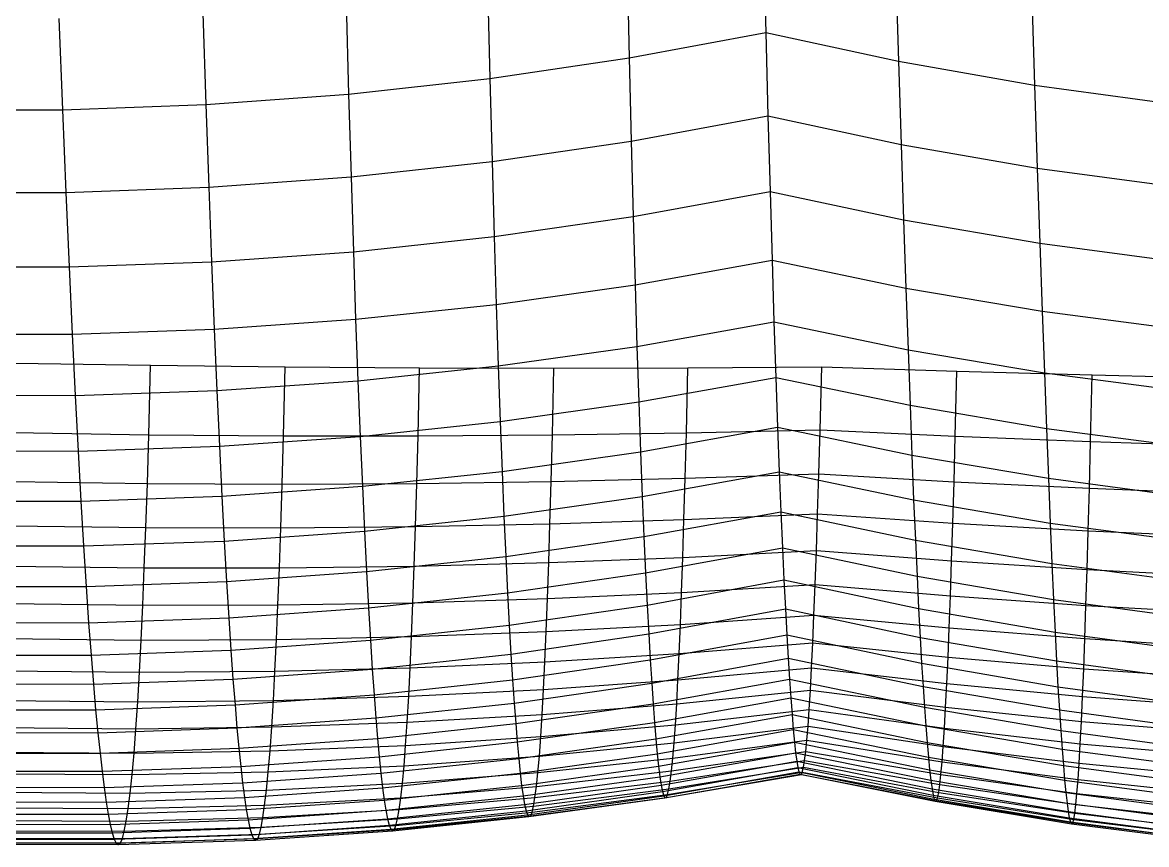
# Model space of a CAD drawing. Extents: x -429 to 429, y -1 to 209.
# Drawn here: x -37.22 to -19.94, y -0.92 to 11.72 of the extents above; entities that cross this region are included whole.
import ezdxf

# ---------------------------------------------------------------- set-up
doc = ezdxf.new("R2010")
doc.units = 0

msp = doc.modelspace()

# ---------------------------------------------------------------- linework, layer by layer
at = {"layer": 'default', "color": 5, "linetype": 'CONTINUOUS'}
for p, q in [((-25.823, 12.97, -13.51), (-25.79, 11.568, -12.647)), ((-25.823, 12.97, -13.51), (-25.79, 11.568, -12.647)), ((-27.922, 12.577, -14.09), (-27.89, 11.174, -13.182)), ((-23.791, 12.528, -14.28), (-23.75, 11.125, -13.373)), ((-30.065, 12.26, -14.539), (-30.032, 10.857, -13.595)), ((-21.701, 12.161, -14.925), (-21.658, 10.756, -13.981)), ((-32.243, 12.021, -14.857), (-32.204, 10.617, -13.884)), ((-36.657, 11.78, -15.09), (-36.603, 10.376, -14.084)), ((-34.443, 11.861, -15.041), (-34.398, 10.457, -14.047)), ((-27.89, 11.174, -13.182), (-25.79, 11.568, -12.647)), ((-25.79, 11.568, -12.647), (-23.75, 11.125, -13.373)), ((-25.79, 11.568, -12.647), (-25.757, 10.287, -11.806)), ((-25.79, 11.568, -12.647), (-25.757, 10.287, -11.806)), ((-30.032, 10.857, -13.595), (-27.89, 11.174, -13.182)), ((-27.89, 11.174, -13.182), (-27.86, 9.896, -12.297)), ((-23.75, 11.125, -13.373), (-21.658, 10.756, -13.981)), ((-23.75, 11.125, -13.373), (-23.71, 9.846, -12.488)), ((-32.204, 10.617, -13.884), (-30.032, 10.857, -13.595)), ((-30.032, 10.857, -13.595), (-29.999, 9.582, -12.673)), ((-21.658, 10.756, -13.981), (-19.523, 10.465, -14.468)), ((-21.658, 10.756, -13.981), (-21.616, 9.481, -13.059)), ((-34.398, 10.457, -14.047), (-32.204, 10.617, -13.884)), ((-32.204, 10.617, -13.884), (-32.167, 9.345, -12.934)), ((-38.809, 10.376, -13.995), (-36.603, 10.376, -14.084)), ((-36.603, 10.376, -14.084), (-34.398, 10.457, -14.047)), ((-36.603, 10.376, -14.084), (-36.55, 9.107, -13.102)), ((-34.398, 10.457, -14.047), (-34.354, 9.186, -13.077)), ((-27.86, 9.896, -12.297), (-25.757, 10.287, -11.806)), ((-25.757, 10.287, -11.806), (-23.71, 9.846, -12.488)), ((-25.757, 10.287, -11.806), (-25.724, 9.121, -10.997)), ((-25.757, 10.287, -11.806), (-25.724, 9.121, -10.997)), ((-29.999, 9.582, -12.673), (-27.86, 9.896, -12.297)), ((-27.86, 9.896, -12.297), (-27.829, 8.737, -11.446)), ((-23.71, 9.846, -12.488), (-21.616, 9.481, -13.059)), ((-23.71, 9.846, -12.488), (-23.672, 8.686, -11.637)), ((-32.167, 9.345, -12.934), (-29.999, 9.582, -12.673)), ((-29.999, 9.582, -12.673), (-29.968, 8.428, -11.789)), ((-34.354, 9.186, -13.077), (-32.167, 9.345, -12.934)), ((-32.167, 9.345, -12.934), (-32.131, 8.196, -12.022)), ((-21.616, 9.481, -13.059), (-19.482, 9.192, -13.517)), ((-21.616, 9.481, -13.059), (-21.576, 8.326, -12.174)), ((-36.55, 9.107, -13.102), (-34.354, 9.186, -13.077)), ((-34.354, 9.186, -13.077), (-34.311, 8.04, -12.146)), ((-38.747, 9.107, -13.009), (-36.55, 9.107, -13.102)), ((-36.55, 9.107, -13.102), (-36.5, 7.963, -12.161)), ((-27.829, 8.737, -11.446), (-25.724, 9.121, -10.997)), ((-25.724, 9.121, -10.997), (-23.672, 8.686, -11.637)), ((-25.724, 9.121, -10.997), (-25.694, 8.067, -10.227)), ((-25.724, 9.121, -10.997), (-25.694, 8.067, -10.227)), ((-29.968, 8.428, -11.789), (-27.829, 8.737, -11.446)), ((-27.829, 8.737, -11.446), (-27.8, 7.689, -10.639)), ((-23.672, 8.686, -11.637), (-21.576, 8.326, -12.174)), ((-23.672, 8.686, -11.637), (-23.636, 7.638, -10.83)), ((-32.131, 8.196, -12.022), (-29.968, 8.428, -11.789)), ((-29.968, 8.428, -11.789), (-29.937, 7.385, -10.95)), ((-21.576, 8.326, -12.174), (-19.444, 8.041, -12.605)), ((-21.576, 8.326, -12.174), (-21.539, 7.282, -11.336)), ((-34.311, 8.04, -12.146), (-32.131, 8.196, -12.022)), ((-32.131, 8.196, -12.022), (-32.096, 7.157, -11.16)), ((-38.689, 7.964, -12.065), (-36.5, 7.963, -12.161)), ((-36.5, 7.963, -12.161), (-34.311, 8.04, -12.146)), ((-36.5, 7.963, -12.161), (-36.452, 6.929, -11.271)), ((-34.311, 8.04, -12.146), (-34.27, 7.005, -11.267)), ((-27.8, 7.689, -10.639), (-25.694, 8.067, -10.227)), ((-25.694, 8.067, -10.227), (-23.636, 7.638, -10.83)), ((-25.694, 8.067, -10.227), (-25.665, 7.117, -9.496)), ((-25.694, 8.067, -10.227), (-25.665, 7.117, -9.496)), ((-29.937, 7.385, -10.95), (-27.8, 7.689, -10.639)), ((-27.8, 7.689, -10.639), (-27.771, 6.741, -9.876)), ((-23.636, 7.638, -10.83), (-21.539, 7.282, -11.336)), ((-23.636, 7.638, -10.83), (-23.603, 6.69, -10.067)), ((-32.096, 7.157, -11.16), (-29.937, 7.385, -10.95)), ((-29.937, 7.385, -10.95), (-29.906, 6.44, -10.161)), ((-21.539, 7.282, -11.336), (-19.409, 7.001, -11.742)), ((-21.539, 7.282, -11.336), (-21.505, 6.336, -10.546)), ((-34.27, 7.005, -11.267), (-32.096, 7.157, -11.16)), ((-32.096, 7.157, -11.16), (-32.061, 6.213, -10.35)), ((-27.771, 6.741, -9.876), (-25.665, 7.117, -9.496)), ((-25.665, 7.117, -9.496), (-23.603, 6.69, -10.067)), ((-25.665, 7.117, -9.496), (-25.637, 6.265, -8.801)), ((-25.665, 7.117, -9.496), (-25.637, 6.265, -8.801)), ((-38.633, 6.931, -11.173), (-36.452, 6.929, -11.271)), ((-36.452, 6.929, -11.271), (-34.27, 7.005, -11.267)), ((-36.452, 6.929, -11.271), (-36.406, 5.988, -10.438)), ((-34.27, 7.005, -11.267), (-34.23, 6.062, -10.443)), ((-29.906, 6.44, -10.161), (-27.771, 6.741, -9.876)), ((-27.771, 6.741, -9.876), (-27.743, 5.888, -9.153)), ((-23.603, 6.69, -10.067), (-21.505, 6.336, -10.546)), ((-23.603, 6.69, -10.067), (-23.573, 5.836, -9.344)), ((-37.318, 6.485, 8.335), (-35.249, 6.451, 8.187)), ((-35.275, 5.383, 7.832), (-35.249, 6.451, 8.187)), ((-35.249, 6.451, 8.187), (-33.181, 6.426, 8.021)), ((-33.204, 5.367, 7.651), (-33.181, 6.426, 8.021)), ((-33.181, 6.426, 8.021), (-31.115, 6.411, 7.835)), ((-32.061, 6.213, -10.35), (-29.906, 6.44, -10.161)), ((-31.136, 5.367, 7.442), (-31.115, 6.411, 7.835)), ((-31.115, 6.411, 7.835), (-29.05, 6.407, 7.632)), ((-29.906, 6.44, -10.161), (-29.875, 5.585, -9.415)), ((-29.072, 5.382, 7.206), (-29.05, 6.407, 7.632)), ((-29.05, 6.407, 7.632), (-26.988, 6.412, 7.409)), ((-27.011, 5.413, 6.941), (-26.988, 6.412, 7.409)), ((-26.988, 6.412, 7.409), (-24.928, 6.427, 7.168)), ((-24.954, 5.46, 6.649), (-24.928, 6.427, 7.168)), ((-24.954, 5.46, 6.649), (-24.928, 6.427, 7.168)), ((-24.928, 6.427, 7.168), (-22.851, 6.36, 7.225)), ((-27.743, 5.888, -9.153), (-25.637, 6.265, -8.801)), ((-25.637, 6.265, -8.801), (-23.573, 5.836, -9.344)), ((-25.637, 6.265, -8.801), (-25.61, 5.501, -8.138)), ((-25.637, 6.265, -8.801), (-25.61, 5.501, -8.138)), ((-22.877, 5.361, 6.757), (-22.851, 6.36, 7.225)), ((-22.851, 6.36, 7.225), (-20.774, 6.302, 7.264)), ((-21.505, 6.336, -10.546), (-19.377, 6.056, -10.931)), ((-21.505, 6.336, -10.546), (-21.475, 5.481, -9.799)), ((-20.798, 5.277, 6.838), (-20.774, 6.302, 7.264)), ((-20.774, 6.302, 7.264), (-18.696, 6.255, 7.283)), ((-36.406, 5.988, -10.438), (-34.23, 6.062, -10.443)), ((-34.23, 6.062, -10.443), (-32.061, 6.213, -10.35)), ((-34.23, 6.062, -10.443), (-34.191, 5.206, -9.666)), ((-32.061, 6.213, -10.35), (-32.027, 5.358, -9.586)), ((-38.582, 5.99, -10.337), (-36.406, 5.988, -10.438)), ((-36.406, 5.988, -10.438), (-36.362, 5.132, -9.654)), ((-29.875, 5.585, -9.415), (-27.743, 5.888, -9.153)), ((-27.743, 5.888, -9.153), (-27.715, 5.122, -8.462)), ((-23.573, 5.836, -9.344), (-21.475, 5.481, -9.799)), ((-23.573, 5.836, -9.344), (-23.544, 5.07, -8.653)), ((-32.027, 5.358, -9.586), (-29.875, 5.585, -9.415)), ((-29.875, 5.585, -9.415), (-29.845, 4.818, -8.701)), ((-37.348, 5.415, 7.984), (-35.275, 5.383, 7.832)), ((-35.298, 4.635, 7.502), (-35.275, 5.383, 7.832)), ((-35.275, 5.383, 7.832), (-33.204, 5.367, 7.651)), ((-34.191, 5.206, -9.666), (-32.027, 5.358, -9.586)), ((-33.225, 4.625, 7.315), (-33.204, 5.367, 7.651)), ((-33.204, 5.367, 7.651), (-31.136, 5.367, 7.442)), ((-32.027, 5.358, -9.586), (-31.993, 4.59, -8.855)), ((-31.156, 4.635, 7.096), (-31.136, 5.367, 7.442)), ((-31.136, 5.367, 7.442), (-29.072, 5.382, 7.206)), ((-29.09, 4.664, 6.845), (-29.072, 5.382, 7.206)), ((-29.072, 5.382, 7.206), (-27.011, 5.413, 6.941)), ((-27.715, 5.122, -8.462), (-25.61, 5.501, -8.138)), ((-27.029, 4.714, 6.563), (-27.011, 5.413, 6.941)), ((-27.011, 5.413, 6.941), (-24.954, 5.46, 6.649)), ((-25.61, 5.501, -8.138), (-23.544, 5.07, -8.653)), ((-25.61, 5.501, -8.138), (-25.584, 4.815, -7.505)), ((-25.61, 5.501, -8.138), (-25.584, 4.815, -7.505)), ((-24.974, 4.783, 6.249), (-24.954, 5.46, 6.649)), ((-24.974, 4.783, 6.249), (-24.954, 5.46, 6.649)), ((-24.954, 5.46, 6.649), (-22.877, 5.361, 6.757)), ((-22.896, 4.661, 6.379), (-22.877, 5.361, 6.757)), ((-22.877, 5.361, 6.757), (-20.798, 5.277, 6.838)), ((-21.475, 5.481, -9.799), (-19.349, 5.2, -10.166)), ((-21.475, 5.481, -9.799), (-21.446, 4.713, -9.085)), ((-36.362, 5.132, -9.654), (-34.191, 5.206, -9.666)), ((-34.191, 5.206, -9.666), (-34.154, 4.438, -8.922)), ((-20.816, 4.559, 6.477), (-20.798, 5.277, 6.838)), ((-20.798, 5.277, 6.838), (-18.717, 5.209, 6.89)), ((-38.533, 5.134, -9.551), (-36.362, 5.132, -9.654)), ((-36.362, 5.132, -9.654), (-36.32, 4.363, -8.903)), ((-29.845, 4.818, -8.701), (-27.715, 5.122, -8.462)), ((-27.715, 5.122, -8.462), (-27.689, 4.435, -7.802)), ((-23.544, 5.07, -8.653), (-21.446, 4.713, -9.085)), ((-23.544, 5.07, -8.653), (-23.517, 4.383, -7.992)), ((-31.993, 4.59, -8.855), (-29.845, 4.818, -8.701)), ((-29.845, 4.818, -8.701), (-29.816, 4.13, -8.019)), ((-29.09, 4.664, 6.845), (-27.029, 4.714, 6.563)), ((-27.689, 4.435, -7.802), (-25.584, 4.815, -7.505)), ((-27.048, 4.078, 6.181), (-27.029, 4.714, 6.563)), ((-27.029, 4.714, 6.563), (-24.974, 4.783, 6.249)), ((-25.584, 4.815, -7.505), (-23.517, 4.383, -7.992)), ((-25.584, 4.815, -7.505), (-25.559, 4.199, -6.898)), ((-25.584, 4.815, -7.505), (-25.559, 4.199, -6.898)), ((-24.994, 4.167, 5.851), (-24.974, 4.783, 6.249)), ((-24.994, 4.167, 5.851), (-24.974, 4.783, 6.249)), ((-24.974, 4.783, 6.249), (-22.896, 4.661, 6.379)), ((-21.446, 4.713, -9.085), (-19.322, 4.431, -9.434)), ((-21.446, 4.713, -9.085), (-21.419, 4.024, -8.402)), ((-37.374, 4.665, 7.657), (-35.298, 4.635, 7.502)), ((-35.322, 3.956, 7.157), (-35.298, 4.635, 7.502)), ((-35.298, 4.635, 7.502), (-33.225, 4.625, 7.315)), ((-34.154, 4.438, -8.922), (-31.993, 4.59, -8.855)), ((-33.247, 3.952, 6.965), (-33.225, 4.625, 7.315)), ((-33.225, 4.625, 7.315), (-31.156, 4.635, 7.096)), ((-31.993, 4.59, -8.855), (-31.961, 3.901, -8.155)), ((-31.176, 3.97, 6.739), (-31.156, 4.635, 7.096)), ((-31.156, 4.635, 7.096), (-29.09, 4.664, 6.845)), ((-29.109, 4.012, 6.477), (-29.09, 4.664, 6.845)), ((-22.916, 4.025, 5.997), (-22.896, 4.661, 6.379)), ((-22.896, 4.661, 6.379), (-20.816, 4.559, 6.477)), ((-20.834, 3.906, 6.109), (-20.816, 4.559, 6.477)), ((-20.816, 4.559, 6.477), (-18.733, 4.476, 6.543)), ((-38.486, 4.365, -8.797), (-36.32, 4.363, -8.903)), ((-36.32, 4.363, -8.903), (-34.154, 4.438, -8.922)), ((-36.32, 4.363, -8.903), (-36.279, 3.673, -8.184)), ((-34.154, 4.438, -8.922), (-34.117, 3.749, -8.21)), ((-29.816, 4.13, -8.019), (-27.689, 4.435, -7.802)), ((-27.689, 4.435, -7.802), (-27.663, 3.816, -7.171)), ((-23.517, 4.383, -7.992), (-21.419, 4.024, -8.402)), ((-23.517, 4.383, -7.992), (-23.491, 3.764, -7.361)), ((-27.663, 3.816, -7.171), (-25.559, 4.199, -6.898)), ((-27.048, 4.078, 6.181), (-24.994, 4.167, 5.851)), ((-25.559, 4.199, -6.898), (-23.491, 3.764, -7.361)), ((-25.559, 4.199, -6.898), (-25.535, 3.646, -6.317)), ((-25.559, 4.199, -6.898), (-25.535, 3.646, -6.317)), ((-25.013, 3.603, 5.46), (-24.994, 4.167, 5.851)), ((-25.013, 3.603, 5.46), (-24.994, 4.167, 5.851)), ((-24.994, 4.167, 5.851), (-22.916, 4.025, 5.997)), ((-37.4, 3.985, 7.314), (-35.322, 3.956, 7.157)), ((-31.961, 3.901, -8.155), (-29.816, 4.13, -8.019)), ((-31.176, 3.97, 6.739), (-29.109, 4.012, 6.477)), ((-29.816, 4.13, -8.019), (-29.788, 3.509, -7.367)), ((-29.128, 3.417, 6.109), (-29.109, 4.012, 6.477)), ((-29.109, 4.012, 6.477), (-27.048, 4.078, 6.181)), ((-27.067, 3.496, 5.803), (-27.048, 4.078, 6.181)), ((-22.934, 3.443, 5.619), (-22.916, 4.025, 5.997)), ((-22.916, 4.025, 5.997), (-20.834, 3.906, 6.109)), ((-21.419, 4.024, -8.402), (-19.296, 3.742, -8.733)), ((-21.419, 4.024, -8.402), (-21.393, 3.404, -7.75)), ((-35.346, 3.338, 6.807), (-35.322, 3.956, 7.157)), ((-35.322, 3.956, 7.157), (-33.247, 3.952, 6.965)), ((-34.117, 3.749, -8.21), (-31.961, 3.901, -8.155)), ((-33.269, 3.337, 6.612), (-33.247, 3.952, 6.965)), ((-33.247, 3.952, 6.965), (-31.176, 3.97, 6.739)), ((-31.961, 3.901, -8.155), (-31.929, 3.279, -7.488)), ((-31.196, 3.364, 6.379), (-31.176, 3.97, 6.739)), ((-29.788, 3.509, -7.367), (-27.663, 3.816, -7.171)), ((-27.663, 3.816, -7.171), (-27.638, 3.262, -6.563)), ((-20.851, 3.31, 5.741), (-20.834, 3.906, 6.109)), ((-20.834, 3.906, 6.109), (-18.749, 3.811, 6.185)), ((-38.44, 3.676, -8.076), (-36.279, 3.673, -8.184)), ((-36.279, 3.673, -8.184), (-34.117, 3.749, -8.21)), ((-36.279, 3.673, -8.184), (-36.239, 3.05, -7.499)), ((-34.117, 3.749, -8.21), (-34.082, 3.126, -7.532)), ((-27.638, 3.262, -6.563), (-25.535, 3.646, -6.317)), ((-25.535, 3.646, -6.317), (-23.465, 3.209, -6.753)), ((-25.535, 3.646, -6.317), (-25.512, 3.15, -5.757)), ((-25.535, 3.646, -6.317), (-25.512, 3.15, -5.757)), ((-23.491, 3.764, -7.361), (-21.393, 3.404, -7.75)), ((-23.491, 3.764, -7.361), (-23.465, 3.209, -6.753)), ((-31.929, 3.279, -7.488), (-29.788, 3.509, -7.367)), ((-29.788, 3.509, -7.367), (-29.761, 2.954, -6.738)), ((-29.128, 3.417, 6.109), (-27.067, 3.496, 5.803)), ((-27.085, 2.96, 5.432), (-27.067, 3.496, 5.803)), ((-27.067, 3.496, 5.803), (-25.013, 3.603, 5.46)), ((-25.031, 3.083, 5.08), (-25.013, 3.603, 5.46)), ((-25.031, 3.083, 5.08), (-25.013, 3.603, 5.46)), ((-25.013, 3.603, 5.46), (-22.934, 3.443, 5.619)), ((-37.427, 3.365, 6.965), (-35.346, 3.338, 6.807)), ((-35.37, 2.763, 6.458), (-35.346, 3.338, 6.807)), ((-35.346, 3.338, 6.807), (-33.269, 3.337, 6.612)), ((-33.291, 2.767, 6.26), (-33.269, 3.337, 6.612)), ((-33.269, 3.337, 6.612), (-31.196, 3.364, 6.379)), ((-31.216, 2.801, 6.023), (-31.196, 3.364, 6.379)), ((-31.196, 3.364, 6.379), (-29.128, 3.417, 6.109)), ((-29.147, 2.866, 5.747), (-29.128, 3.417, 6.109)), ((-22.953, 2.906, 5.248), (-22.934, 3.443, 5.619)), ((-22.934, 3.443, 5.619), (-20.851, 3.31, 5.741)), ((-21.393, 3.404, -7.75), (-19.272, 3.12, -8.065)), ((-21.393, 3.404, -7.75), (-21.368, 2.848, -7.121)), ((-20.869, 2.759, 5.378), (-20.851, 3.31, 5.741)), ((-20.851, 3.31, 5.741), (-18.765, 3.204, 5.825)), ((-36.239, 3.05, -7.499), (-34.082, 3.126, -7.532)), ((-34.082, 3.126, -7.532), (-31.929, 3.279, -7.488)), ((-34.082, 3.126, -7.532), (-34.048, 2.57, -6.874)), ((-31.929, 3.279, -7.488), (-31.899, 2.723, -6.842)), ((-29.761, 2.954, -6.738), (-27.638, 3.262, -6.563)), ((-27.638, 3.262, -6.563), (-27.613, 2.765, -5.977)), ((-27.613, 2.765, -5.977), (-25.512, 3.15, -5.757)), ((-25.512, 3.15, -5.757), (-23.441, 2.712, -6.167)), ((-25.512, 3.15, -5.757), (-25.489, 2.706, -5.217)), ((-25.512, 3.15, -5.757), (-25.489, 2.706, -5.217)), ((-23.465, 3.209, -6.753), (-21.368, 2.848, -7.121)), ((-23.465, 3.209, -6.753), (-23.441, 2.712, -6.167)), ((-38.397, 3.052, -7.389), (-36.239, 3.05, -7.499)), ((-36.239, 3.05, -7.499), (-36.201, 2.494, -6.835)), ((-31.899, 2.723, -6.842), (-29.761, 2.954, -6.738)), ((-29.761, 2.954, -6.738), (-29.734, 2.457, -6.131)), ((-29.147, 2.866, 5.747), (-27.085, 2.96, 5.432)), ((-27.104, 2.467, 5.061), (-27.085, 2.96, 5.432)), ((-27.085, 2.96, 5.432), (-25.031, 3.083, 5.08)), ((-25.05, 2.61, 4.704), (-25.031, 3.083, 5.08)), ((-25.05, 2.61, 4.704), (-25.031, 3.083, 5.08)), ((-25.031, 3.083, 5.08), (-22.953, 2.906, 5.248)), ((-37.453, 2.788, 6.618), (-35.37, 2.763, 6.458)), ((-35.37, 2.763, 6.458), (-33.291, 2.767, 6.26)), ((-33.313, 2.236, 5.898), (-33.291, 2.767, 6.26)), ((-33.291, 2.767, 6.26), (-31.216, 2.801, 6.023)), ((-31.237, 2.279, 5.658), (-31.216, 2.801, 6.023)), ((-31.216, 2.801, 6.023), (-29.147, 2.866, 5.747)), ((-29.734, 2.457, -6.131), (-27.613, 2.765, -5.977)), ((-29.166, 2.356, 5.379), (-29.147, 2.866, 5.747)), ((-27.613, 2.765, -5.977), (-27.59, 2.321, -5.413)), ((-22.971, 2.413, 4.877), (-22.953, 2.906, 5.248)), ((-22.953, 2.906, 5.248), (-20.869, 2.759, 5.378)), ((-21.368, 2.848, -7.121), (-19.248, 2.563, -7.418)), ((-21.368, 2.848, -7.121), (-21.344, 2.35, -6.513)), ((-35.395, 2.226, 6.098), (-35.37, 2.763, 6.458)), ((-34.048, 2.57, -6.874), (-31.899, 2.723, -6.842)), ((-31.899, 2.723, -6.842), (-31.869, 2.225, -6.219)), ((-27.59, 2.321, -5.413), (-25.489, 2.706, -5.217)), ((-27.104, 2.467, 5.061), (-25.05, 2.61, 4.704)), ((-25.489, 2.706, -5.217), (-23.417, 2.267, -5.602)), ((-25.489, 2.706, -5.217), (-25.468, 2.307, -4.696)), ((-25.489, 2.706, -5.217), (-25.468, 2.307, -4.696)), ((-25.068, 2.183, 4.326), (-25.05, 2.61, 4.704)), ((-25.068, 2.183, 4.326), (-25.05, 2.61, 4.704)), ((-25.05, 2.61, 4.704), (-22.971, 2.413, 4.877)), ((-23.441, 2.712, -6.167), (-21.344, 2.35, -6.513)), ((-23.441, 2.712, -6.167), (-23.417, 2.267, -5.602)), ((-20.886, 2.249, 5.01), (-20.869, 2.759, 5.378)), ((-20.869, 2.759, 5.378), (-18.781, 2.641, 5.468)), ((-38.355, 2.496, -6.723), (-36.201, 2.494, -6.835)), ((-36.201, 2.494, -6.835), (-34.048, 2.57, -6.874)), ((-36.201, 2.494, -6.835), (-36.164, 1.995, -6.193)), ((-34.048, 2.57, -6.874), (-34.014, 2.071, -6.239)), ((-31.869, 2.225, -6.219), (-29.734, 2.457, -6.131)), ((-29.734, 2.457, -6.131), (-29.708, 2.012, -5.546)), ((-29.166, 2.356, 5.379), (-27.104, 2.467, 5.061)), ((-27.122, 2.018, 4.683), (-27.104, 2.467, 5.061)), ((-37.481, 2.25, 6.258), (-35.395, 2.226, 6.098)), ((-33.313, 2.236, 5.898), (-31.237, 2.279, 5.658)), ((-31.258, 1.8, 5.281), (-31.237, 2.279, 5.658)), ((-31.237, 2.279, 5.658), (-29.166, 2.356, 5.379)), ((-29.708, 2.012, -5.546), (-27.59, 2.321, -5.413)), ((-29.186, 1.89, 5.002), (-29.166, 2.356, 5.379)), ((-27.59, 2.321, -5.413), (-27.566, 1.922, -4.868)), ((-27.566, 1.922, -4.868), (-25.468, 2.307, -4.696)), ((-25.468, 2.307, -4.696), (-23.394, 1.869, -5.058)), ((-25.468, 2.307, -4.696), (-25.447, 1.948, -4.194)), ((-25.468, 2.307, -4.696), (-25.447, 1.948, -4.194)), ((-23.417, 2.267, -5.602), (-21.32, 1.905, -5.927)), ((-23.417, 2.267, -5.602), (-23.394, 1.869, -5.058)), ((-22.989, 1.965, 4.499), (-22.971, 2.413, 4.877)), ((-22.971, 2.413, 4.877), (-20.886, 2.249, 5.01)), ((-21.344, 2.35, -6.513), (-19.225, 2.064, -6.794)), ((-21.344, 2.35, -6.513), (-21.32, 1.905, -5.927)), ((-20.903, 1.783, 4.632), (-20.886, 2.249, 5.01)), ((-20.886, 2.249, 5.01), (-18.797, 2.119, 5.103)), ((-35.421, 1.731, 5.721), (-35.395, 2.226, 6.098)), ((-35.395, 2.226, 6.098), (-33.313, 2.236, 5.898)), ((-34.014, 2.071, -6.239), (-31.869, 2.225, -6.219)), ((-33.337, 1.747, 5.521), (-33.313, 2.236, 5.898)), ((-31.869, 2.225, -6.219), (-31.84, 1.78, -5.618)), ((-27.122, 2.018, 4.683), (-25.068, 2.183, 4.326)), ((-25.086, 1.8, 3.946), (-25.068, 2.183, 4.326)), ((-25.086, 1.8, 3.946), (-25.068, 2.183, 4.326)), ((-25.068, 2.183, 4.326), (-22.989, 1.965, 4.499)), ((-38.314, 1.997, -6.079), (-36.164, 1.995, -6.193)), ((-36.164, 1.995, -6.193), (-34.014, 2.071, -6.239)), ((-36.164, 1.995, -6.193), (-36.128, 1.55, -5.574)), ((-34.014, 2.071, -6.239), (-33.982, 1.626, -5.627)), ((-31.84, 1.78, -5.618), (-29.708, 2.012, -5.546)), ((-29.708, 2.012, -5.546), (-29.683, 1.614, -4.982)), ((-29.683, 1.614, -4.982), (-27.566, 1.922, -4.868)), ((-29.186, 1.89, 5.002), (-27.122, 2.018, 4.683)), ((-27.566, 1.922, -4.868), (-27.544, 1.566, -4.343)), ((-27.544, 1.566, -4.343), (-25.447, 1.948, -4.194)), ((-27.141, 1.613, 4.3), (-27.122, 2.018, 4.683)), ((-25.447, 1.948, -4.194), (-23.372, 1.512, -4.532)), ((-25.447, 1.948, -4.194), (-25.426, 1.627, -3.709)), ((-25.447, 1.948, -4.194), (-25.426, 1.627, -3.709)), ((-23.007, 1.559, 4.115), (-22.989, 1.965, 4.499)), ((-22.989, 1.965, 4.499), (-20.903, 1.783, 4.632)), ((-21.32, 1.905, -5.927), (-19.203, 1.619, -6.192)), ((-21.32, 1.905, -5.927), (-21.298, 1.507, -5.363)), ((-37.508, 1.753, 5.881), (-35.421, 1.731, 5.721)), ((-35.447, 1.278, 5.331), (-35.421, 1.731, 5.721)), ((-35.421, 1.731, 5.721), (-33.337, 1.747, 5.521)), ((-33.982, 1.626, -5.627), (-31.84, 1.78, -5.618)), ((-33.361, 1.3, 5.132), (-33.337, 1.747, 5.521)), ((-33.337, 1.747, 5.521), (-31.258, 1.8, 5.281)), ((-31.84, 1.78, -5.618), (-31.812, 1.384, -5.038)), ((-31.28, 1.363, 4.893), (-31.258, 1.8, 5.281)), ((-31.258, 1.8, 5.281), (-29.186, 1.89, 5.002)), ((-29.206, 1.467, 4.616), (-29.186, 1.89, 5.002)), ((-27.141, 1.613, 4.3), (-25.086, 1.8, 3.946)), ((-25.104, 1.458, 3.563), (-25.086, 1.8, 3.946)), ((-25.104, 1.458, 3.563), (-25.086, 1.8, 3.946)), ((-25.086, 1.8, 3.946), (-23.007, 1.559, 4.115)), ((-23.394, 1.869, -5.058), (-21.298, 1.507, -5.363)), ((-23.394, 1.869, -5.058), (-23.372, 1.512, -4.532)), ((-20.92, 1.36, 4.246), (-20.903, 1.783, 4.632)), ((-20.903, 1.783, 4.632), (-18.812, 1.639, 4.726)), ((-36.128, 1.55, -5.574), (-33.982, 1.626, -5.627)), ((-33.982, 1.626, -5.627), (-33.95, 1.23, -5.037)), ((-31.812, 1.384, -5.038), (-29.683, 1.614, -4.982)), ((-29.683, 1.614, -4.982), (-29.658, 1.259, -4.438)), ((-29.658, 1.259, -4.438), (-27.544, 1.566, -4.343)), ((-29.206, 1.467, 4.616), (-27.141, 1.613, 4.3)), ((-27.544, 1.566, -4.343), (-27.522, 1.247, -3.836)), ((-27.522, 1.247, -3.836), (-25.426, 1.627, -3.709)), ((-27.16, 1.248, 3.909), (-27.141, 1.613, 4.3)), ((-25.426, 1.627, -3.709), (-23.351, 1.193, -4.025)), ((-25.426, 1.627, -3.709), (-25.406, 1.339, -3.241)), ((-25.426, 1.627, -3.709), (-25.406, 1.339, -3.241)), ((-23.025, 1.195, 3.725), (-23.007, 1.559, 4.115)), ((-23.007, 1.559, 4.115), (-20.92, 1.36, 4.246)), ((-38.274, 1.552, -5.458), (-36.128, 1.55, -5.574)), ((-36.128, 1.55, -5.574), (-36.093, 1.154, -4.977)), ((-33.95, 1.23, -5.037), (-31.812, 1.384, -5.038)), ((-31.812, 1.384, -5.038), (-31.785, 1.03, -4.48)), ((-31.28, 1.363, 4.893), (-29.206, 1.467, 4.616)), ((-29.227, 1.084, 4.219), (-29.206, 1.467, 4.616)), ((-27.16, 1.248, 3.909), (-25.104, 1.458, 3.563)), ((-25.122, 1.16, 3.175), (-25.104, 1.458, 3.563)), ((-25.122, 1.16, 3.175), (-25.104, 1.458, 3.563)), ((-25.104, 1.458, 3.563), (-23.025, 1.195, 3.725)), ((-23.372, 1.512, -4.532), (-21.276, 1.152, -4.819)), ((-23.372, 1.512, -4.532), (-23.351, 1.193, -4.025)), ((-21.298, 1.507, -5.363), (-19.182, 1.222, -5.612)), ((-21.298, 1.507, -5.363), (-21.276, 1.152, -4.819)), ((-37.537, 1.298, 5.491), (-35.447, 1.278, 5.331)), ((-36.093, 1.154, -4.977), (-33.95, 1.23, -5.037)), ((-35.474, 0.864, 4.924), (-35.447, 1.278, 5.331)), ((-35.447, 1.278, 5.331), (-33.361, 1.3, 5.132)), ((-33.95, 1.23, -5.037), (-33.92, 0.877, -4.468)), ((-33.386, 0.891, 4.727), (-33.361, 1.3, 5.132)), ((-33.361, 1.3, 5.132), (-31.28, 1.363, 4.893)), ((-31.785, 1.03, -4.48), (-29.658, 1.259, -4.438)), ((-31.303, 0.965, 4.492), (-31.28, 1.363, 4.893)), ((-29.658, 1.259, -4.438), (-29.634, 0.942, -3.914)), ((-29.634, 0.942, -3.914), (-27.522, 1.247, -3.836)), ((-29.227, 1.084, 4.219), (-27.16, 1.248, 3.909)), ((-27.522, 1.247, -3.836), (-27.501, 0.962, -3.347)), ((-27.501, 0.962, -3.347), (-25.406, 1.339, -3.241)), ((-27.18, 0.926, 3.509), (-27.16, 1.248, 3.909)), ((-25.406, 1.339, -3.241), (-23.33, 0.908, -3.535)), ((-25.406, 1.339, -3.241), (-25.387, 1.081, -2.788)), ((-25.406, 1.339, -3.241), (-25.387, 1.081, -2.788)), ((-20.937, 0.976, 3.849), (-20.92, 1.36, 4.246)), ((-20.92, 1.36, 4.246), (-18.828, 1.201, 4.337)), ((-38.235, 1.157, -4.86), (-36.093, 1.154, -4.977)), ((-36.093, 1.154, -4.977), (-36.059, 0.802, -4.403)), ((-31.303, 0.965, 4.492), (-29.227, 1.084, 4.219)), ((-29.249, 0.742, 3.808), (-29.227, 1.084, 4.219)), ((-27.481, 0.706, -2.872), (-25.387, 1.081, -2.788)), ((-27.18, 0.926, 3.509), (-25.122, 1.16, 3.175)), ((-25.387, 1.081, -2.788), (-23.31, 0.653, -3.061)), ((-25.387, 1.081, -2.788), (-25.368, 0.854, -2.349)), ((-25.387, 1.081, -2.788), (-25.368, 0.854, -2.349)), ((-25.14, 0.904, 2.783), (-25.122, 1.16, 3.175)), ((-25.14, 0.904, 2.783), (-25.122, 1.16, 3.175)), ((-25.122, 1.16, 3.175), (-23.043, 0.872, 3.324)), ((-23.351, 1.193, -4.025), (-21.255, 0.835, -4.293)), ((-23.351, 1.193, -4.025), (-23.33, 0.908, -3.535)), ((-23.043, 0.872, 3.324), (-23.025, 1.195, 3.725)), ((-23.025, 1.195, 3.725), (-20.937, 0.976, 3.849)), ((-21.276, 1.152, -4.819), (-19.162, 0.868, -5.053)), ((-21.276, 1.152, -4.819), (-21.255, 0.835, -4.293)), ((-37.567, 0.882, 5.084), (-35.474, 0.864, 4.924)), ((-36.059, 0.802, -4.403), (-33.92, 0.877, -4.468)), ((-35.474, 0.864, 4.924), (-33.386, 0.891, 4.727)), ((-33.92, 0.877, -4.468), (-31.785, 1.03, -4.48)), ((-33.92, 0.877, -4.468), (-33.89, 0.563, -3.92)), ((-33.412, 0.523, 4.302), (-33.386, 0.891, 4.727)), ((-33.386, 0.891, 4.727), (-31.303, 0.965, 4.492)), ((-31.785, 1.03, -4.48), (-31.758, 0.714, -3.941)), ((-31.758, 0.714, -3.941), (-29.634, 0.942, -3.914)), ((-31.327, 0.608, 4.073), (-31.303, 0.965, 4.492)), ((-29.634, 0.942, -3.914), (-29.611, 0.66, -3.407)), ((-29.611, 0.66, -3.407), (-27.501, 0.962, -3.347)), ((-29.249, 0.742, 3.808), (-27.18, 0.926, 3.509)), ((-27.501, 0.962, -3.347), (-27.481, 0.706, -2.872)), ((-27.2, 0.647, 3.1), (-27.18, 0.926, 3.509)), ((-27.2, 0.647, 3.1), (-25.14, 0.904, 2.783)), ((-25.159, 0.69, 2.389), (-25.14, 0.904, 2.783)), ((-25.159, 0.69, 2.389), (-25.14, 0.904, 2.783)), ((-25.14, 0.904, 2.783), (-23.061, 0.593, 2.915)), ((-23.33, 0.908, -3.535), (-21.235, 0.552, -3.786)), ((-23.33, 0.908, -3.535), (-23.31, 0.653, -3.061)), ((-23.061, 0.593, 2.915), (-23.043, 0.872, 3.324)), ((-23.043, 0.872, 3.324), (-20.955, 0.634, 3.437)), ((-20.955, 0.634, 3.437), (-20.937, 0.976, 3.849)), ((-20.937, 0.976, 3.849), (-18.844, 0.803, 3.935)), ((-38.198, 0.804, -4.284), (-36.059, 0.802, -4.403)), ((-36.059, 0.802, -4.403), (-36.026, 0.488, -3.848)), ((-35.503, 0.489, 4.496), (-35.474, 0.864, 4.924)), ((-33.89, 0.563, -3.92), (-31.758, 0.714, -3.941)), ((-31.758, 0.714, -3.941), (-31.733, 0.434, -3.421)), ((-31.327, 0.608, 4.073), (-29.249, 0.742, 3.808)), ((-29.589, 0.407, -2.914), (-27.481, 0.706, -2.872)), ((-29.271, 0.443, 3.385), (-29.249, 0.742, 3.808)), ((-27.481, 0.706, -2.872), (-27.46, 0.48, -2.409)), ((-27.46, 0.48, -2.409), (-25.368, 0.854, -2.349)), ((-25.368, 0.854, -2.349), (-23.291, 0.426, -2.597)), ((-25.368, 0.854, -2.349), (-25.35, 0.659, -1.921)), ((-25.368, 0.854, -2.349), (-25.35, 0.659, -1.921)), ((-21.255, 0.835, -4.293), (-19.142, 0.552, -4.513)), ((-21.255, 0.835, -4.293), (-21.235, 0.552, -3.786)), ((-36.026, 0.488, -3.848), (-33.89, 0.563, -3.92)), ((-35.503, 0.489, 4.496), (-33.412, 0.523, 4.302)), ((-33.89, 0.563, -3.92), (-33.861, 0.284, -3.39)), ((-33.439, 0.199, 3.861), (-33.412, 0.523, 4.302)), ((-33.412, 0.523, 4.302), (-31.327, 0.608, 4.073)), ((-31.733, 0.434, -3.421), (-29.611, 0.66, -3.407)), ((-31.351, 0.294, 3.639), (-31.327, 0.608, 4.073)), ((-29.611, 0.66, -3.407), (-29.589, 0.407, -2.914)), ((-29.271, 0.443, 3.385), (-27.2, 0.647, 3.1)), ((-27.44, 0.287, -1.954), (-25.35, 0.659, -1.921)), ((-27.22, 0.41, 2.685), (-25.159, 0.69, 2.389)), ((-27.22, 0.41, 2.685), (-27.2, 0.647, 3.1)), ((-25.35, 0.659, -1.921), (-23.272, 0.233, -2.142)), ((-25.35, 0.659, -1.921), (-25.332, 0.495, -1.502)), ((-25.35, 0.659, -1.921), (-25.332, 0.495, -1.502)), ((-25.177, 0.515, 1.994), (-25.159, 0.69, 2.389)), ((-25.177, 0.515, 1.994), (-25.159, 0.69, 2.389)), ((-25.159, 0.69, 2.389), (-23.079, 0.356, 2.5)), ((-23.31, 0.653, -3.061), (-21.215, 0.299, -3.293)), ((-23.31, 0.653, -3.061), (-23.291, 0.426, -2.597)), ((-23.079, 0.356, 2.5), (-23.061, 0.593, 2.915)), ((-23.061, 0.593, 2.915), (-20.972, 0.335, 3.014)), ((-21.235, 0.552, -3.786), (-19.123, 0.271, -3.992)), ((-21.235, 0.552, -3.786), (-21.215, 0.299, -3.293)), ((-20.972, 0.335, 3.014), (-20.955, 0.634, 3.437)), ((-20.955, 0.634, 3.437), (-18.86, 0.445, 3.515)), ((-38.162, 0.491, -3.728), (-36.026, 0.488, -3.848)), ((-37.598, 0.505, 4.655), (-35.503, 0.489, 4.496)), ((-36.026, 0.488, -3.848), (-35.994, 0.21, -3.313)), ((-35.533, 0.159, 4.051), (-35.503, 0.489, 4.496)), ((-33.861, 0.284, -3.39), (-31.733, 0.434, -3.421)), ((-31.733, 0.434, -3.421), (-31.708, 0.183, -2.914)), ((-31.708, 0.183, -2.914), (-29.589, 0.407, -2.914)), ((-31.351, 0.294, 3.639), (-29.271, 0.443, 3.385)), ((-29.589, 0.407, -2.914), (-29.566, 0.181, -2.431)), ((-29.566, 0.181, -2.431), (-27.46, 0.48, -2.409)), ((-29.294, 0.189, 2.954), (-29.271, 0.443, 3.385)), ((-29.294, 0.189, 2.954), (-27.22, 0.41, 2.685)), ((-27.46, 0.48, -2.409), (-27.44, 0.287, -1.954)), ((-27.42, 0.126, -1.507), (-25.332, 0.495, -1.502)), ((-27.4, -0.005, -1.068), (-25.314, 0.364, -1.093)), ((-27.261, 0.06, 1.851), (-25.195, 0.376, 1.6)), ((-27.241, 0.216, 2.268), (-25.177, 0.515, 1.994)), ((-27.241, 0.216, 2.268), (-27.22, 0.41, 2.685)), ((-25.332, 0.495, -1.502), (-23.253, 0.072, -1.695)), ((-25.332, 0.495, -1.502), (-25.314, 0.364, -1.093)), ((-25.332, 0.495, -1.502), (-25.314, 0.364, -1.093)), ((-25.314, 0.364, -1.093), (-23.235, -0.059, -1.256)), ((-25.314, 0.364, -1.093), (-25.297, 0.266, -0.693)), ((-25.314, 0.364, -1.093), (-25.297, 0.266, -0.693)), ((-25.212, 0.271, 1.211), (-25.195, 0.376, 1.6)), ((-25.212, 0.271, 1.211), (-25.195, 0.376, 1.6)), ((-25.195, 0.376, 1.6), (-25.177, 0.515, 1.994)), ((-25.195, 0.376, 1.6), (-25.177, 0.515, 1.994)), ((-25.195, 0.376, 1.6), (-23.115, 0.006, 1.665)), ((-25.177, 0.515, 1.994), (-23.097, 0.162, 2.082)), ((-23.291, 0.426, -2.597), (-21.196, 0.073, -2.81)), ((-23.291, 0.426, -2.597), (-23.272, 0.233, -2.142)), ((-23.097, 0.162, 2.082), (-23.079, 0.356, 2.5)), ((-23.079, 0.356, 2.5), (-20.99, 0.081, 2.582)), ((-38.127, 0.213, -3.19), (-35.994, 0.21, -3.313)), ((-37.63, 0.173, 4.208), (-35.533, 0.159, 4.051)), ((-35.994, 0.21, -3.313), (-33.861, 0.284, -3.39)), ((-35.994, 0.21, -3.313), (-35.963, -0.038, -2.79)), ((-35.533, 0.159, 4.051), (-33.439, 0.199, 3.861)), ((-33.861, 0.284, -3.39), (-33.833, 0.034, -2.873)), ((-33.833, 0.034, -2.873), (-31.708, 0.183, -2.914)), ((-33.467, -0.079, 3.408), (-33.439, 0.199, 3.861)), ((-33.439, 0.199, 3.861), (-31.351, 0.294, 3.639)), ((-31.708, 0.183, -2.914), (-31.682, -0.043, -2.417)), ((-31.682, -0.043, -2.417), (-29.566, 0.181, -2.431)), ((-31.376, 0.026, 3.195), (-31.351, 0.294, 3.639)), ((-31.376, 0.026, 3.195), (-29.294, 0.189, 2.954)), ((-29.566, 0.181, -2.431), (-29.544, -0.011, -1.954)), ((-29.544, -0.011, -1.954), (-27.44, 0.287, -1.954)), ((-29.316, -0.022, 2.518), (-27.241, 0.216, 2.268)), ((-29.316, -0.022, 2.518), (-29.294, 0.189, 2.954)), ((-27.44, 0.287, -1.954), (-27.42, 0.126, -1.507)), ((-27.38, -0.103, -0.636), (-25.297, 0.266, -0.693)), ((-27.36, -0.166, -0.215), (-25.28, 0.201, -0.302)), ((-27.3, -0.146, 1.034), (-25.229, 0.197, 0.829)), ((-27.281, -0.061, 1.437), (-25.212, 0.271, 1.211)), ((-27.261, 0.06, 1.851), (-27.241, 0.216, 2.268)), ((-25.297, 0.266, -0.693), (-23.218, -0.157, -0.824)), ((-25.297, 0.266, -0.693), (-25.28, 0.201, -0.302)), ((-25.297, 0.266, -0.693), (-25.28, 0.201, -0.302)), ((-25.28, 0.201, -0.302), (-23.201, -0.221, -0.402)), ((-25.28, 0.201, -0.302), (-25.263, 0.165, 0.079)), ((-25.28, 0.201, -0.302), (-25.263, 0.165, 0.079)), ((-25.241, 0.162, 0.566), (-25.229, 0.197, 0.829)), ((-25.241, 0.162, 0.566), (-25.229, 0.197, 0.829)), ((-25.229, 0.197, 0.829), (-25.212, 0.271, 1.211)), ((-25.229, 0.197, 0.829), (-25.212, 0.271, 1.211)), ((-25.229, 0.197, 0.829), (-23.149, -0.201, 0.848)), ((-25.212, 0.271, 1.211), (-23.132, -0.115, 1.251)), ((-23.272, 0.233, -2.142), (-21.178, -0.119, -2.332)), ((-23.272, 0.233, -2.142), (-23.253, 0.072, -1.695)), ((-21.215, 0.299, -3.293), (-19.105, 0.02, -3.485)), ((-21.215, 0.299, -3.293), (-21.196, 0.073, -2.81)), ((-20.99, 0.081, 2.582), (-20.972, 0.335, 3.014)), ((-20.972, 0.335, 3.014), (-18.876, 0.132, 3.081)), ((-35.963, -0.038, -2.79), (-33.833, 0.034, -2.873)), ((-35.563, -0.125, 3.592), (-35.533, 0.159, 4.051)), ((-33.833, 0.034, -2.873), (-33.806, -0.191, -2.365)), ((-33.467, -0.079, 3.408), (-31.376, 0.026, 3.195)), ((-31.402, -0.197, 2.745), (-31.376, 0.026, 3.195)), ((-29.522, -0.169, -1.485), (-27.42, 0.126, -1.507)), ((-29.339, -0.192, 2.082), (-27.261, 0.06, 1.851)), ((-27.42, 0.126, -1.507), (-27.4, -0.005, -1.068)), ((-27.341, -0.198, 0.201), (-25.263, 0.165, 0.079)), ((-27.316, -0.192, 0.723), (-25.241, 0.162, 0.566)), ((-27.281, -0.061, 1.437), (-27.261, 0.06, 1.851)), ((-25.263, 0.165, 0.079), (-23.184, -0.252, 0.014)), ((-25.263, 0.165, 0.079), (-25.241, 0.162, 0.566)), ((-25.263, 0.165, 0.079), (-25.241, 0.162, 0.566)), ((-25.241, 0.162, 0.566), (-23.162, -0.246, 0.536)), ((-23.253, 0.072, -1.695), (-21.159, -0.278, -1.862)), ((-23.253, 0.072, -1.695), (-23.235, -0.059, -1.256)), ((-23.132, -0.115, 1.251), (-23.115, 0.006, 1.665)), ((-23.115, 0.006, 1.665), (-23.097, 0.162, 2.082)), ((-23.115, 0.006, 1.665), (-21.024, -0.3, 1.709)), ((-23.097, 0.162, 2.082), (-21.007, -0.13, 2.146)), ((-21.196, 0.073, -2.81), (-19.087, -0.206, -2.986)), ((-21.196, 0.073, -2.81), (-21.178, -0.119, -2.332)), ((-21.007, -0.13, 2.146), (-20.99, 0.081, 2.582)), ((-20.99, 0.081, 2.582), (-18.893, -0.137, 2.636)), ((-38.093, -0.035, -2.666), (-35.963, -0.038, -2.79)), ((-37.662, -0.113, 3.748), (-35.563, -0.125, 3.592)), ((-35.963, -0.038, -2.79), (-35.932, -0.263, -2.276)), ((-35.593, -0.363, 3.126), (-35.563, -0.125, 3.592)), ((-35.563, -0.125, 3.592), (-33.467, -0.079, 3.408)), ((-33.806, -0.191, -2.365), (-31.682, -0.043, -2.417)), ((-33.495, -0.311, 2.948), (-33.467, -0.079, 3.408)), ((-31.682, -0.043, -2.417), (-31.657, -0.233, -1.923)), ((-31.657, -0.233, -1.923), (-29.544, -0.011, -1.954)), ((-31.632, -0.39, -1.435), (-29.522, -0.169, -1.485)), ((-31.402, -0.197, 2.745), (-29.316, -0.022, 2.518)), ((-29.544, -0.011, -1.954), (-29.522, -0.169, -1.485)), ((-29.522, -0.169, -1.485), (-29.499, -0.3, -1.021)), ((-29.499, -0.3, -1.021), (-27.4, -0.005, -1.068)), ((-29.476, -0.398, -0.564), (-27.38, -0.103, -0.636)), ((-29.453, -0.46, -0.117), (-27.36, -0.166, -0.215)), ((-29.383, -0.42, 1.228), (-27.3, -0.146, 1.034)), ((-29.362, -0.325, 1.648), (-27.281, -0.061, 1.437)), ((-29.339, -0.192, 2.082), (-29.316, -0.022, 2.518)), ((-27.4, -0.005, -1.068), (-27.38, -0.103, -0.636)), ((-27.38, -0.103, -0.636), (-27.36, -0.166, -0.215)), ((-27.36, -0.166, -0.215), (-27.341, -0.198, 0.201)), ((-27.316, -0.192, 0.723), (-27.3, -0.146, 1.034)), ((-27.3, -0.146, 1.034), (-27.281, -0.061, 1.437)), ((-23.235, -0.059, -1.256), (-21.142, -0.409, -1.398)), ((-23.235, -0.059, -1.256), (-23.218, -0.157, -0.824)), ((-23.218, -0.157, -0.824), (-21.125, -0.507, -0.94)), ((-23.218, -0.157, -0.824), (-23.201, -0.221, -0.402)), ((-23.149, -0.201, 0.848), (-23.132, -0.115, 1.251)), ((-23.132, -0.115, 1.251), (-21.041, -0.433, 1.275)), ((-21.178, -0.119, -2.332), (-19.07, -0.396, -2.491)), ((-21.178, -0.119, -2.332), (-21.159, -0.278, -1.862)), ((-21.024, -0.3, 1.709), (-21.007, -0.13, 2.146)), ((-21.007, -0.13, 2.146), (-18.909, -0.36, 2.185)), ((-38.06, -0.26, -2.15), (-35.932, -0.263, -2.276)), ((-35.932, -0.263, -2.276), (-33.806, -0.191, -2.365)), ((-35.932, -0.263, -2.276), (-35.902, -0.452, -1.763)), ((-35.593, -0.363, 3.126), (-33.495, -0.311, 2.948)), ((-33.806, -0.191, -2.365), (-33.778, -0.38, -1.859)), ((-33.778, -0.38, -1.859), (-31.657, -0.233, -1.923)), ((-33.522, -0.5, 2.487), (-33.495, -0.311, 2.948)), ((-33.495, -0.311, 2.948), (-31.402, -0.197, 2.745)), ((-31.657, -0.233, -1.923), (-31.632, -0.39, -1.435)), ((-31.607, -0.521, -0.953), (-29.499, -0.3, -1.021)), ((-31.452, -0.521, 1.845), (-29.362, -0.325, 1.648)), ((-31.427, -0.378, 2.294), (-29.339, -0.192, 2.082)), ((-31.427, -0.378, 2.294), (-31.402, -0.197, 2.745)), ((-29.499, -0.3, -1.021), (-29.476, -0.398, -0.564)), ((-29.431, -0.487, 0.328), (-27.341, -0.198, 0.201)), ((-29.403, -0.474, 0.878), (-27.316, -0.192, 0.723)), ((-29.383, -0.42, 1.228), (-29.362, -0.325, 1.648)), ((-29.362, -0.325, 1.648), (-29.339, -0.192, 2.082)), ((-27.341, -0.198, 0.201), (-27.316, -0.192, 0.723)), ((-23.201, -0.221, -0.402), (-21.108, -0.568, -0.493)), ((-23.201, -0.221, -0.402), (-23.184, -0.252, 0.014)), ((-23.184, -0.252, 0.014), (-23.162, -0.246, 0.536)), ((-23.184, -0.252, 0.014), (-21.091, -0.596, -0.048)), ((-23.162, -0.246, 0.536), (-23.149, -0.201, 0.848)), ((-23.162, -0.246, 0.536), (-21.071, -0.583, 0.503)), ((-23.149, -0.201, 0.848), (-21.057, -0.529, 0.854)), ((-21.159, -0.278, -1.862), (-19.052, -0.554, -2.003)), ((-21.159, -0.278, -1.862), (-21.142, -0.409, -1.398)), ((-21.041, -0.433, 1.275), (-21.024, -0.3, 1.709)), ((-21.024, -0.3, 1.709), (-18.925, -0.541, 1.733)), ((-38.026, -0.449, -1.635), (-35.902, -0.452, -1.763)), ((-37.695, -0.353, 3.28), (-35.593, -0.363, 3.126)), ((-35.902, -0.452, -1.763), (-33.778, -0.38, -1.859)), ((-35.902, -0.452, -1.763), (-35.871, -0.608, -1.254)), ((-35.623, -0.557, 2.659), (-35.593, -0.363, 3.126)), ((-35.623, -0.557, 2.659), (-33.522, -0.5, 2.487)), ((-33.778, -0.38, -1.859), (-33.75, -0.536, -1.358)), ((-33.75, -0.536, -1.358), (-31.632, -0.39, -1.435)), ((-33.55, -0.65, 2.026), (-33.522, -0.5, 2.487)), ((-33.522, -0.5, 2.487), (-31.427, -0.378, 2.294)), ((-31.632, -0.39, -1.435), (-31.607, -0.521, -0.953)), ((-31.581, -0.619, -0.475), (-29.476, -0.398, -0.564)), ((-31.555, -0.679, -0.009), (-29.453, -0.46, -0.117)), ((-31.53, -0.704, 0.458), (-29.431, -0.487, 0.328)), ((-31.499, -0.685, 1.03), (-29.403, -0.474, 0.878)), ((-31.476, -0.624, 1.411), (-29.383, -0.42, 1.228)), ((-31.452, -0.521, 1.845), (-31.427, -0.378, 2.294)), ((-29.476, -0.398, -0.564), (-29.453, -0.46, -0.117)), ((-29.453, -0.46, -0.117), (-29.431, -0.487, 0.328)), ((-29.431, -0.487, 0.328), (-29.403, -0.474, 0.878)), ((-29.403, -0.474, 0.878), (-29.383, -0.42, 1.228)), ((-21.142, -0.409, -1.398), (-19.036, -0.684, -1.52)), ((-21.142, -0.409, -1.398), (-21.125, -0.507, -0.94)), ((-21.125, -0.507, -0.94), (-19.02, -0.782, -1.042)), ((-21.125, -0.507, -0.94), (-21.108, -0.568, -0.493)), ((-21.057, -0.529, 0.854), (-21.041, -0.433, 1.275)), ((-21.041, -0.433, 1.275), (-18.941, -0.684, 1.283)), ((-37.992, -0.604, -1.124), (-35.871, -0.608, -1.254)), ((-37.727, -0.548, 2.811), (-35.623, -0.557, 2.659)), ((-35.871, -0.608, -1.254), (-33.75, -0.536, -1.358)), ((-35.871, -0.608, -1.254), (-35.84, -0.738, -0.751)), ((-35.84, -0.738, -0.751), (-33.721, -0.667, -0.862)), ((-35.653, -0.71, 2.192), (-35.623, -0.557, 2.659)), ((-35.653, -0.71, 2.192), (-33.55, -0.65, 2.026)), ((-33.75, -0.536, -1.358), (-33.721, -0.667, -0.862)), ((-33.721, -0.667, -0.862), (-31.607, -0.521, -0.953)), ((-33.721, -0.667, -0.862), (-33.693, -0.765, -0.371)), ((-33.693, -0.765, -0.371), (-31.581, -0.619, -0.475)), ((-33.665, -0.824, 0.11), (-31.555, -0.679, -0.009)), ((-33.602, -0.824, 1.18), (-31.499, -0.685, 1.03)), ((-33.576, -0.758, 1.583), (-31.476, -0.624, 1.411)), ((-33.576, -0.758, 1.583), (-33.55, -0.65, 2.026)), ((-33.55, -0.65, 2.026), (-31.452, -0.521, 1.845)), ((-31.607, -0.521, -0.953), (-31.581, -0.619, -0.475)), ((-31.581, -0.619, -0.475), (-31.555, -0.679, -0.009)), ((-31.555, -0.679, -0.009), (-31.53, -0.704, 0.458)), ((-31.53, -0.704, 0.458), (-31.499, -0.685, 1.03)), ((-31.499, -0.685, 1.03), (-31.476, -0.624, 1.411)), ((-31.476, -0.624, 1.411), (-31.452, -0.521, 1.845)), ((-21.108, -0.568, -0.493), (-19.004, -0.842, -0.574)), ((-21.108, -0.568, -0.493), (-21.091, -0.596, -0.048)), ((-21.091, -0.596, -0.048), (-21.071, -0.583, 0.503)), ((-21.091, -0.596, -0.048), (-18.988, -0.868, -0.106)), ((-21.071, -0.583, 0.503), (-21.057, -0.529, 0.854)), ((-21.071, -0.583, 0.503), (-18.969, -0.848, 0.467)), ((-21.057, -0.529, 0.854), (-18.955, -0.788, 0.848)), ((-37.959, -0.734, -0.618), (-35.84, -0.738, -0.751)), ((-37.926, -0.832, -0.116), (-35.809, -0.836, -0.251)), ((-37.79, -0.816, 1.891), (-35.681, -0.822, 1.743)), ((-37.759, -0.703, 2.342), (-35.653, -0.71, 2.192)), ((-35.84, -0.738, -0.751), (-35.809, -0.836, -0.251)), ((-35.809, -0.836, -0.251), (-33.693, -0.765, -0.371)), ((-35.809, -0.836, -0.251), (-35.778, -0.894, 0.238)), ((-35.778, -0.894, 0.238), (-33.665, -0.824, 0.11)), ((-35.747, -0.916, 0.73), (-33.637, -0.847, 0.592)), ((-35.71, -0.89, 1.327), (-35.681, -0.822, 1.743)), ((-35.71, -0.89, 1.327), (-33.602, -0.824, 1.18)), ((-35.681, -0.822, 1.743), (-35.653, -0.71, 2.192)), ((-35.681, -0.822, 1.743), (-33.576, -0.758, 1.583)), ((-33.693, -0.765, -0.371), (-33.665, -0.824, 0.11)), ((-33.665, -0.824, 0.11), (-33.637, -0.847, 0.592)), ((-33.637, -0.847, 0.592), (-31.53, -0.704, 0.458)), ((-33.637, -0.847, 0.592), (-33.602, -0.824, 1.18)), ((-33.602, -0.824, 1.18), (-33.576, -0.758, 1.583)), ((-37.893, -0.89, 0.376), (-35.778, -0.894, 0.238)), ((-37.86, -0.912, 0.871), (-35.747, -0.916, 0.73)), ((-37.82, -0.885, 1.471), (-35.71, -0.89, 1.327)), ((-35.778, -0.894, 0.238), (-35.747, -0.916, 0.73)), ((-35.747, -0.916, 0.73), (-35.71, -0.89, 1.327))]:
    msp.add_line(p, q, dxfattribs=at)

doc.saveas('drawing.dxf')
